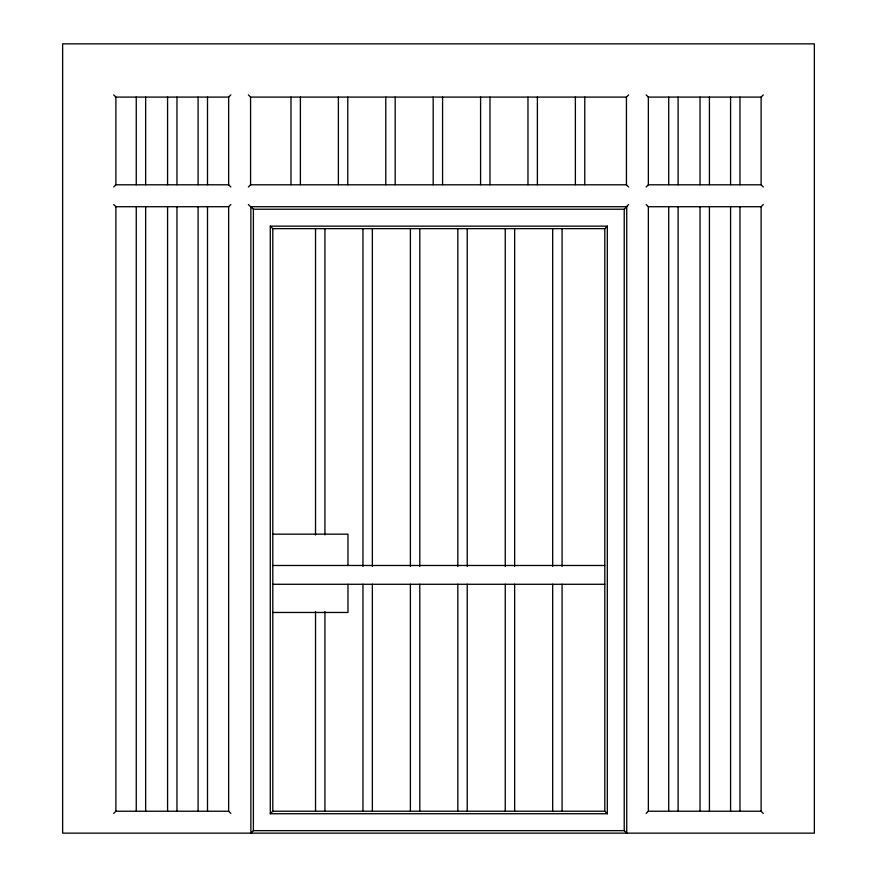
<?xml version="1.0" encoding="UTF-8"?>
<svg xmlns="http://www.w3.org/2000/svg" width="877" height="877" viewBox="0 0 877 877"><rect width="100%" height="100%" fill="white"/><g stroke="black" fill="none" stroke-linecap="round" stroke-linejoin="round"><path stroke-width="1.32" d="M113.692 186.987L115.885 184.795L228.645 184.795L230.837 186.987M113.692 94.902L115.885 97.095L228.645 97.095L230.837 94.902M230.837 813.417L228.645 811.225L228.645 206.72L230.837 204.527M248.377 186.987L250.57 184.795L626.43 184.795L628.623 186.987M248.377 94.902L250.57 97.095L626.43 97.095L628.623 94.902M626.43 206.72L628.623 204.527M646.163 186.987L648.355 184.795L761.115 184.795L763.308 186.987M607.312 813.735L604.812 811.225L604.812 228.645L607.312 226.145L270.291 226.145L270.291 813.735L607.312 813.735L607.312 226.145M626.737 206.72L626.737 833.15L624.227 830.64L624.227 209.23L626.737 206.72L250.877 206.72L250.877 833.15L814.36 833.15L814.36 43.85L62.64 43.85L62.64 833.15L250.57 833.15M646.163 94.902L648.355 97.095L761.115 97.095L763.308 94.902M113.692 813.417L115.885 811.225L115.885 206.72L113.692 204.527M763.308 813.417L761.115 811.225L761.115 206.72L763.308 204.527M250.877 833.15L253.387 830.64L253.387 209.23L250.877 206.72M270.291 813.735L272.802 811.225L272.802 228.645L270.291 226.145M646.163 813.417L648.355 811.225L648.355 206.72L646.163 204.527M115.885 206.72L228.645 206.72M648.355 206.72L761.115 206.72M253.387 209.23L624.227 209.23M272.802 228.645L604.812 228.645M272.802 534.159L347.972 534.159L347.972 565.479M272.802 565.479L604.812 565.479M272.802 584.279L604.812 584.279M272.802 612.464L347.972 612.464L347.972 584.279M115.885 811.225L228.645 811.225M272.802 811.225L604.812 811.225M648.355 811.225L761.115 811.225M253.387 830.64L624.227 830.64M248.377 204.527L250.57 206.72M761.115 97.095L761.115 184.795M739.969 97.095L739.969 184.795M739.969 206.72L739.969 811.225M730.574 97.095L730.574 184.795M730.574 206.72L730.574 811.225M709.427 97.095L709.427 184.795M709.427 206.72L709.427 811.225M700.032 97.095L700.032 184.795M700.032 206.72L700.032 811.225M678.107 97.095L678.107 184.795M678.107 206.72L678.107 811.225M668.712 97.095L668.712 184.795M668.712 206.72L668.712 811.225M648.355 97.095L648.355 184.795M626.43 97.095L626.43 184.795M584.773 97.095L584.773 184.795M575.378 97.095L575.378 184.795M562.08 228.645L562.08 566.432M562.08 584.214L562.08 811.225M552.685 228.645L552.685 566.432M552.685 584.214L552.685 811.225M537.382 97.095L537.382 184.795M527.976 97.095L527.976 184.795M514.646 228.645L514.646 566.432M514.646 584.214L514.646 811.225M505.251 228.645L505.251 566.432M505.251 584.214L505.251 811.225M489.98 97.095L489.98 184.795M480.585 97.095L480.585 184.795M467.222 228.645L467.222 566.432M467.222 584.214L467.222 811.225M457.827 228.645L457.827 566.432M457.827 584.214L457.827 811.225M442.578 97.095L442.578 184.795M433.183 97.095L433.183 184.795M419.787 228.645L419.787 566.432M419.787 584.214L419.787 811.225M410.392 228.645L410.392 566.432M410.392 584.214L410.392 811.225M395.176 97.095L395.176 184.795M385.781 97.095L385.781 184.795M372.363 228.645L372.363 566.432M372.363 584.214L372.363 811.225M362.957 228.645L362.957 566.432M362.957 584.214L362.957 811.225M347.774 97.095L347.774 184.795M338.379 97.095L338.379 184.795M324.928 228.645L324.928 534.981M324.928 611.565L324.928 811.225M315.534 228.645L315.534 534.981M315.534 611.565L315.534 811.225M300.383 97.095L300.383 184.795M290.978 97.095L290.978 184.795M250.57 97.095L250.57 184.795M228.645 97.095L228.645 184.795M207.509 97.095L207.509 184.795M207.509 206.72L207.509 811.225M198.103 97.095L198.103 184.795M198.103 206.72L198.103 811.225M176.968 97.095L176.968 184.795M176.968 206.72L176.968 811.225M167.573 97.095L167.573 184.795M167.573 206.72L167.573 811.225M145.648 97.095L145.648 184.795M145.648 206.72L145.648 811.225M136.253 97.095L136.253 184.795M136.253 206.72L136.253 811.225M115.885 97.095L115.885 184.795"/></g></svg>
